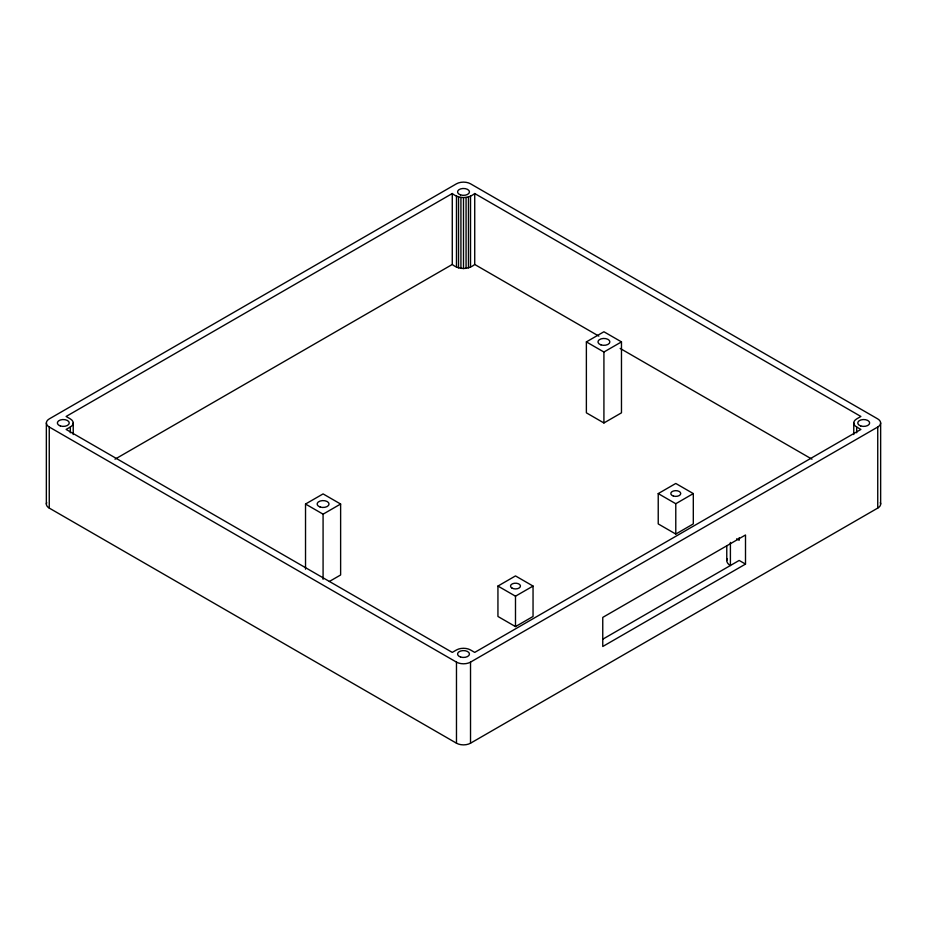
<?xml version="1.0" encoding="UTF-8"?>
<svg xmlns="http://www.w3.org/2000/svg" width="927" height="927" viewBox="0 0 927 927"><rect width="100%" height="100%" fill="white"/><g stroke="black" fill="none" stroke-linecap="round" stroke-linejoin="round"><path stroke-width="1.39" d="M675.783 534.056L675.783 503.732L693.303 493.581L675.783 483.465L658.228 493.593L658.228 523.917L675.783 534.056L693.303 523.906L693.303 493.581M856.675 432.805L856.675 427.023A9.93 5.736 0 0 1 856.675 418.911L860.893 416.478L474.728 193.534C468.286 198.876 458.714 198.876 452.272 193.534L66.107 416.478L70.325 418.911A9.93 5.736 0 0 1 70.325 427.023L70.325 432.805M70.325 427.023L66.107 429.444L452.272 652.399L456.478 649.966A9.93 5.736 0 0 1 470.522 649.966L474.728 652.399L860.893 429.444L856.675 427.023M115.006 459.189L452.272 264.473C458.714 269.815 468.286 269.815 474.728 264.473L598.854 336.13M305.528 569.178L305.528 504.033L323.083 493.906L340.626 504.033L340.626 574.972L329.352 581.484M586.374 341.889L603.917 331.762L621.472 341.889L621.472 412.828L603.917 422.967L586.374 412.828L586.374 341.889L603.917 352.028L621.472 341.889M305.528 504.033L323.083 514.172L340.626 504.033M497.938 586.061L515.493 575.922L533.048 586.061L533.048 616.467L515.493 626.594L497.938 616.467L497.938 586.061L515.493 596.188L533.048 586.061M49.258 427.023L456.478 662.121A9.93 5.736 0 0 0 470.522 662.121L877.742 427.023A9.93 5.736 0 0 0 877.742 418.911L470.522 183.801A9.93 5.736 0 0 0 456.478 183.801L49.258 418.911A9.93 5.736 0 0 0 49.258 427.023L49.258 508.089L456.478 743.199A9.93 5.736 0 0 0 470.522 743.199L877.742 508.089A9.93 5.736 0 0 0 880.314 502.55M602.701 639.236L739.178 560.441L745.505 564.091L745.505 534.983L602.759 617.394L602.759 646.501L745.505 564.091M620.175 348.436L811.994 459.189M658.228 493.593L675.783 503.732M736.675 538.807L739.178 540.256L739.178 537.706M880.65 422.967L880.65 504.033M877.742 427.023L877.742 508.089M853.767 422.967L853.767 434.543M730.406 542.422L730.406 565.586A12.41 7.161 0 0 1 727.197 558.668M726.768 546.049L726.768 560.522M603.917 352.028L603.917 422.967M515.493 596.188L515.493 626.594M474.728 193.534L474.728 264.473M470.522 195.968L470.522 266.906M470.522 662.121L470.522 743.199M468.459 196.872L468.459 267.81M466.072 197.451L466.072 268.39M463.5 197.648L463.5 268.587M460.928 197.451L460.928 268.39M458.541 196.872L458.541 267.81M456.478 195.968L456.478 266.906M456.478 662.121L456.478 743.199M452.272 193.534L452.272 264.473M323.083 514.172L323.083 579.317M73.233 422.967L73.233 434.543M46.35 422.967L46.35 504.033M49.258 508.089A9.93 5.736 0 0 1 46.686 502.55M673.303 496.003A4.959 2.862 0 0 0 680.742 493.512A4.959 2.862 0 0 0 673.303 491.032A4.959 2.862 0 0 0 673.303 496.003M320.105 507.011A5.956 3.441 0 0 0 329.039 504.033A5.956 3.441 0 0 0 320.105 501.055A5.956 3.441 0 0 0 320.105 507.011M511.982 588.089A4.959 2.862 0 0 0 520.29 586.803A4.959 2.862 0 0 0 514.207 583.292A4.959 2.862 0 0 0 511.982 588.089M460.522 194.89A5.956 3.441 0 0 0 469.456 191.912A5.956 3.441 0 0 0 460.522 188.934A5.956 3.441 0 0 0 460.522 194.89M860.719 425.945A5.956 3.441 0 0 0 869.653 422.967A5.956 3.441 0 0 0 860.719 419.989A5.956 3.441 0 0 0 860.719 425.945M460.522 657A5.956 3.441 0 0 0 469.456 654.022A5.956 3.441 0 0 0 460.522 651.044A5.956 3.441 0 0 0 460.522 657M60.325 425.945A5.956 3.441 0 0 0 69.258 422.967A5.956 3.441 0 0 0 60.325 419.989A5.956 3.441 0 0 0 60.325 425.945M600.939 344.867A5.956 3.441 0 0 0 609.873 341.889A5.956 3.441 0 0 0 600.939 338.911A5.956 3.441 0 0 0 600.939 344.867"/></g></svg>
